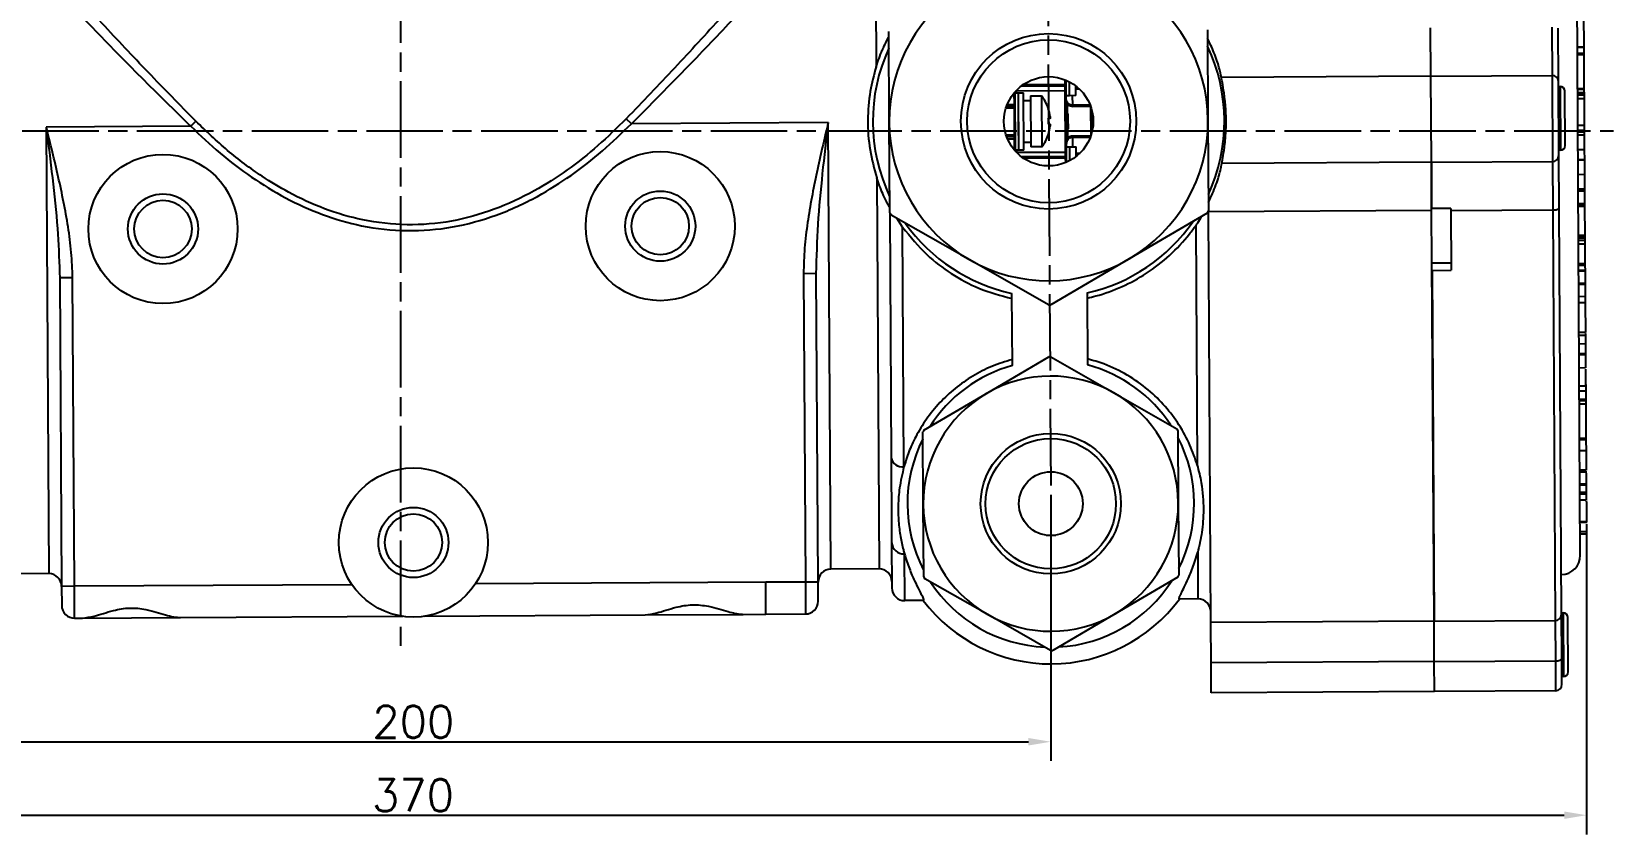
# Model space of a CAD drawing. Header units: millimetres. Extents: x 6533 to 7793, y 6972 to 7863.
# Drawn here: x 6933.6 to 7181.7, y 7419 to 7544.9 of the extents above; entities that cross this region are included whole.
import ezdxf

# ---------------------------------------------------------------- set-up
doc = ezdxf.new("R2010")
doc.units = ezdxf.units.MM
doc.linetypes.add('AM_ISO08W050', pattern=[18, 12, -1.5, 3, -1.5])
for name, color, linetype, lineweight in [('AM_5', 3, 'Continuous', 25), ('AM_7', 4, 'AM_ISO08W050', 25), ('标注', 3, 'Continuous', 13)]:
    doc.layers.add(name, color=color, linetype=linetype, lineweight=lineweight)
doc.styles.add('标注', font='txt.shx', dxfattribs={"height": 5})
doc.dimstyles.new('3.5-0.5', dxfattribs={"dimtxt": 5, "dimasz": 3.5, "dimexe": 3, "dimexo": 0.625, "dimtad": 1, "dimdsep": 46, "dimtxsty": '标注', "dimcen": 3.5, "dimaunit": 1, "dimadec": 0, "dimazin": 2, "dimtfac": 1, "dimtmove": 0, "dimatfit": 3, "dimfxl": 0, "dimarcsym": 0})
doc.dimstyles.new('3.5-0.5$0', dxfattribs={"dimtxt": 5, "dimasz": 3.5, "dimexe": 3, "dimexo": 0.625, "dimtad": 1, "dimdsep": 46, "dimtxsty": '标注', "dimcen": 3.5, "dimaunit": 1, "dimadec": 0, "dimazin": 2, "dimtfac": 1, "dimtmove": 0, "dimatfit": 3, "dimfxl": 0, "dimarcsym": 0})

# ---------------------------------------------------------------- blocks, each defined once
blk = doc.blocks.new('*D5')
at = {"layer": 'Defpoints', "color": 0, "transparency": 16777216}
for p in [(6809.38, 7465.57), (7177.5, 7467.08), (7177.5, 7422.04)]:
    blk.add_point(p, dxfattribs=at)
at = {"layer": '标注', "color": 0, "lineweight": -2, "transparency": 16777216}
for p, q in [((7177.5, 7466.45), (7177.5, 7419.04)), ((6809.38, 7464.94), (6809.38, 7419.04)), ((6812.88, 7422.04), (7174, 7422.04))]:
    blk.add_line(p, q, dxfattribs=at)
at = {"layer": '标注', "color": 0, "transparency": 16777216}
for points in [[(6812.88, 7422.63), (6812.88, 7421.46), (6809.38, 7422.04)], [(7174, 7422.63), (7174, 7421.46), (7177.5, 7422.04)]]:
    blk.add_solid(points, dxfattribs=at)
at = {"layer": '标注', "color": 0, "transparency": 16777216, "insert": (6993.44, 7425.17), "char_height": 5, "attachment_point": 5, "style": '标注'}
blk.add_mtext('370', dxfattribs=at)
blk = doc.blocks.new('*D9')
at = {"layer": 'AM_5', "color": 0, "lineweight": -2, "transparency": 16777216}
for p, q in [((7093.48, 7470.24), (7093.48, 7430.55)), ((6893.48, 7469.1), (6893.48, 7430.55)), ((6896.98, 7433.55), (7089.98, 7433.55))]:
    blk.add_line(p, q, dxfattribs=at)
at = {"layer": 'AM_5', "color": 0, "transparency": 16777216}
for points in [[(6896.98, 7434.14), (6896.98, 7432.97), (6893.48, 7433.55)], [(7089.98, 7434.14), (7089.98, 7432.97), (7093.48, 7433.55)]]:
    blk.add_solid(points, dxfattribs=at)
at = {"layer": 'Defpoints', "color": 0, "transparency": 16777216}
for p in [(7093.48, 7470.87), (6893.48, 7469.73), (7093.48, 7433.55)]:
    blk.add_point(p, dxfattribs=at)
at = {"layer": 'AM_5', "color": 0, "transparency": 16777216, "insert": (6993.48, 7436.68), "char_height": 5, "attachment_point": 5, "style": '标注'}
blk.add_mtext('200', dxfattribs=at)

msp = doc.modelspace()

# ---------------------------------------------------------------- linework, layer by layer
at = {"color": 7, "linetype": 'Continuous', "lineweight": 25}
for p, q in [((7176.524, 7462.774), (7175.742, 7599.772)), ((7065.903, 7571.146), (7066.085, 7539.351)), ((7177.04, 7547.58), (7177.069, 7542.424)), ((7068.135, 7530.656), (7068.054, 7544.853)), ((7118.053, 7545.139), (7118.134, 7530.942)), ((7153.095, 7537.882), (7153.052, 7545.454)), ((7172.051, 7545.562), (7172.094, 7537.99)), ((7173.1, 7537.06), (7173.052, 7545.389)), ((7177.069, 7542.424), (7176.069, 7542.418)), ((7177.07, 7542.356), (7176.07, 7542.35)), ((7177.069, 7542.424), (7177.07, 7542.356)), ((7177.07, 7542.356), (7177.075, 7541.437)), ((7177.075, 7541.437), (7176.075, 7541.432)), ((7177.075, 7541.429), (7176.075, 7541.424)), ((7177.076, 7541.198), (7176.076, 7541.192)), ((7177.075, 7541.429), (7177.076, 7541.198)), ((7177.076, 7541.198), (7177.107, 7535.891)), ((7177.203, 7540.938), (7177.078, 7540.937)), ((7177.082, 7540.275), (7177.207, 7540.276)), ((7095.687, 7537.317), (7095.691, 7536.576)), ((7095.891, 7536.541), (7095.887, 7537.235)), ((7153.095, 7537.882), (7120.232, 7537.694)), ((7153.095, 7537.882), (7172.094, 7537.99)), ((7153.172, 7524.401), (7153.095, 7537.882)), ((7172.094, 7537.99), (7172.171, 7524.51)), ((7173.166, 7525.452), (7173.1, 7537.06)), ((7087.699, 7535.21), (7087.709, 7533.468)), ((7087.91, 7533.269), (7087.898, 7535.444)), ((7087.899, 7535.269), (7088.399, 7535.272)), ((7088.097, 7535.6), (7088.096, 7535.659)), ((7088.097, 7535.6), (7095.697, 7535.643)), ((7088.099, 7535.27), (7088.097, 7535.6)), ((7088.399, 7535.272), (7089.198, 7535.277)), ((7088.424, 7530.772), (7088.399, 7535.272)), ((7088.45, 7526.272), (7088.399, 7535.272)), ((7088.815, 7536.308), (7095.692, 7536.347)), ((7095.691, 7536.576), (7089.127, 7536.539)), ((7089.25, 7526.277), (7089.198, 7535.277)), ((7090.301, 7534.783), (7092.025, 7534.793)), ((7090.301, 7534.783), (7090.347, 7526.783)), ((7092.025, 7534.793), (7092.07, 7526.793)), ((7095.692, 7536.347), (7095.691, 7536.576)), ((7095.692, 7536.347), (7095.697, 7535.643)), ((7095.697, 7535.643), (7095.752, 7525.984)), ((7095.895, 7535.838), (7095.891, 7536.541)), ((7095.953, 7525.792), (7095.895, 7535.838)), ((7096.401, 7534.818), (7095.901, 7534.815)), ((7096.401, 7534.818), (7096.389, 7536.996)), ((7097.401, 7534.823), (7096.401, 7534.818)), ((7096.91, 7533.321), (7096.901, 7534.821)), ((7097.401, 7534.823), (7097.392, 7536.355)), ((7098.005, 7535.827), (7097.396, 7535.823)), ((7173.104, 7536.256), (7173.354, 7536.257)), ((7173.354, 7536.257), (7173.412, 7526.257)), ((7174.157, 7527.012), (7174.109, 7535.511)), ((7177.107, 7535.891), (7176.107, 7535.885)), ((7177.107, 7535.854), (7176.107, 7535.849)), ((7177.107, 7535.779), (7176.107, 7535.774)), ((7177.11, 7535.267), (7176.11, 7535.261)), ((7177.112, 7534.959), (7176.112, 7534.953)), ((7177.112, 7534.922), (7176.112, 7534.916)), ((7177.107, 7535.891), (7177.107, 7535.854)), ((7177.107, 7535.854), (7177.107, 7535.779)), ((7177.11, 7535.267), (7177.112, 7534.959)), ((7177.112, 7534.959), (7177.112, 7534.922)), ((7177.112, 7534.922), (7177.115, 7534.333)), ((7086.461, 7532.913), (7087.712, 7532.92)), ((7087.711, 7533.11), (7086.524, 7533.103)), ((7086.66, 7533.462), (7087.709, 7533.468)), ((7087.709, 7533.468), (7087.711, 7533.11)), ((7087.712, 7532.92), (7087.711, 7533.11)), ((7087.712, 7532.92), (7087.737, 7528.616)), ((7087.912, 7532.911), (7087.91, 7533.269)), ((7087.936, 7528.627), (7087.912, 7532.911)), ((7089.205, 7534.077), (7090.305, 7534.083)), ((7093.092, 7532.814), (7093.079, 7532.806)), ((7096.117, 7532.025), (7096.109, 7533.448)), ((7099.658, 7533.336), (7096.91, 7533.321)), ((7096.91, 7533.321), (7096.911, 7533.144)), ((7096.911, 7533.144), (7099.711, 7533.16)), ((7099.711, 7533.197), (7099.711, 7533.16)), ((7099.711, 7533.16), (7099.737, 7528.513)), ((7099.724, 7533.16), (7099.711, 7533.16)), ((7099.934, 7529.135), (7099.914, 7532.54)), ((7177.115, 7534.333), (7176.115, 7534.328)), ((7177.115, 7534.333), (7177.139, 7530.142)), ((6958.581, 7530.031), (6935.917, 7529.901)), ((6935.917, 7529.901), (6936.317, 7459.902)), ((6958.581, 7530.031), (6959.371, 7530.827)), ((7027.691, 7530.425), (7026.892, 7531.212)), ((7058.567, 7530.602), (7027.691, 7530.425)), ((7058.967, 7460.603), (7058.567, 7530.602)), ((7068.216, 7516.459), (7068.135, 7530.656)), ((7088.45, 7526.272), (7088.424, 7530.772)), ((7093.364, 7531.24), (7093.088, 7531.239)), ((7093.093, 7530.359), (7093.369, 7530.36)), ((7096.117, 7532.025), (7095.917, 7532.023)), ((7096.12, 7531.533), (7095.92, 7531.532)), ((7096.122, 7531.144), (7095.922, 7531.143)), ((7096.117, 7532.025), (7096.12, 7531.533)), ((7096.117, 7532.025), (7096.218, 7531.925)), ((7096.12, 7531.533), (7096.122, 7531.144)), ((7096.12, 7531.533), (7096.221, 7531.434)), ((7096.122, 7531.144), (7096.222, 7531.245)), ((7096.122, 7531.144), (7096.131, 7529.568)), ((7096.231, 7529.669), (7096.131, 7529.568)), ((7096.221, 7531.434), (7096.218, 7531.925)), ((7096.222, 7531.245), (7096.221, 7531.434)), ((7096.231, 7529.669), (7096.222, 7531.245)), ((7100.126, 7530.462), (7100.122, 7531.216)), ((7118.134, 7530.942), (7118.215, 7516.745)), ((7177.139, 7530.142), (7176.139, 7530.136)), ((7177.139, 7530.142), (7177.144, 7529.358)), ((7087.737, 7528.616), (7086.486, 7528.609)), ((7086.551, 7528.42), (7087.738, 7528.426)), ((7086.691, 7528.063), (7087.74, 7528.069)), ((7087.737, 7528.616), (7087.738, 7528.426)), ((7087.738, 7528.426), (7087.74, 7528.069)), ((7087.74, 7528.069), (7087.75, 7526.326)), ((7087.938, 7528.269), (7087.936, 7528.627)), ((7087.951, 7526.094), (7087.938, 7528.269)), ((7090.343, 7527.483), (7089.243, 7527.477)), ((7093.102, 7528.791), (7093.115, 7528.784)), ((7096.131, 7529.568), (7095.931, 7529.567)), ((7096.139, 7528.184), (7096.131, 7529.568)), ((7099.737, 7528.513), (7096.937, 7528.497)), ((7096.937, 7528.497), (7096.938, 7528.321)), ((7096.938, 7528.321), (7099.687, 7528.336)), ((7096.947, 7526.821), (7096.938, 7528.321)), ((7099.751, 7528.514), (7099.737, 7528.513)), ((7099.738, 7528.476), (7099.737, 7528.513)), ((7177.144, 7529.358), (7176.144, 7529.353)), ((7177.144, 7529.331), (7176.144, 7529.326)), ((7177.145, 7529.123), (7176.145, 7529.118)), ((7177.148, 7528.661), (7176.148, 7528.655)), ((7177.148, 7528.632), (7176.148, 7528.626)), ((7177.144, 7529.358), (7177.144, 7529.331)), ((7177.144, 7529.331), (7177.145, 7529.123)), ((7177.144, 7529.288), (7177.269, 7529.289)), ((7177.148, 7528.704), (7177.148, 7528.661)), ((7177.148, 7528.661), (7177.148, 7528.632)), ((7177.148, 7528.632), (7177.161, 7526.344)), ((7088.45, 7526.272), (7087.95, 7526.269)), ((7088.152, 7525.941), (7088.15, 7526.27)), ((7088.152, 7525.941), (7095.752, 7525.984)), ((7088.152, 7525.882), (7088.152, 7525.941)), ((7089.25, 7526.277), (7088.45, 7526.272)), ((7095.756, 7525.281), (7088.878, 7525.241)), ((7089.193, 7525.014), (7095.757, 7525.051)), ((7092.07, 7526.793), (7090.347, 7526.783)), ((7095.752, 7525.984), (7095.756, 7525.281)), ((7095.757, 7525.051), (7095.756, 7525.281)), ((7095.757, 7525.051), (7095.761, 7524.311)), ((7095.947, 7526.815), (7096.447, 7526.818)), ((7095.957, 7525.089), (7095.953, 7525.792)), ((7095.961, 7524.395), (7095.957, 7525.089)), ((7096.447, 7526.818), (7097.447, 7526.824)), ((7096.459, 7524.639), (7096.447, 7526.818)), ((7097.456, 7525.292), (7097.447, 7526.824)), ((7097.453, 7525.824), (7098.062, 7525.827)), ((7173.412, 7526.257), (7173.162, 7526.256)), ((7173.214, 7517.122), (7173.166, 7525.452)), ((7177.161, 7526.344), (7176.161, 7526.338)), ((7177.17, 7524.76), (7176.17, 7524.754)), ((7177.17, 7524.731), (7176.17, 7524.725)), ((7177.161, 7526.344), (7177.17, 7524.76)), ((7177.17, 7524.76), (7177.17, 7524.731)), ((7177.17, 7524.731), (7177.183, 7522.443)), ((7153.172, 7524.401), (7120.309, 7524.214)), ((7153.172, 7524.401), (7172.171, 7524.51)), ((7153.215, 7516.829), (7153.172, 7524.401)), ((7153.172, 7524.401), (7153.213, 7517.116)), ((7172.171, 7524.51), (7172.215, 7516.938)), ((7177.183, 7522.443), (7176.183, 7522.437)), ((7177.183, 7522.443), (7177.196, 7520.16)), ((7066.184, 7521.939), (7066.534, 7460.646)), ((7177.196, 7520.16), (7176.196, 7520.155)), ((7177.198, 7519.854), (7176.198, 7519.848)), ((7177.196, 7520.16), (7177.198, 7519.854)), ((7177.198, 7519.854), (7177.21, 7517.862)), ((7177.21, 7517.862), (7176.21, 7517.857)), ((7177.211, 7517.556), (7176.211, 7517.55)), ((7177.212, 7517.427), (7176.212, 7517.421)), ((7177.21, 7517.862), (7177.211, 7517.556)), ((7177.211, 7517.556), (7177.212, 7517.427)), ((7177.211, 7517.548), (7177.336, 7517.548)), ((7177.212, 7517.427), (7177.238, 7512.926)), ((7068.216, 7516.459), (7068.435, 7478.08)), ((7080.758, 7509.077), (7068.423, 7516.106)), ((7070.229, 7514.228), (7069.305, 7515.603)), ((7118.012, 7516.389), (7105.758, 7509.22)), ((7153.215, 7516.829), (7118.216, 7516.629)), ((7118.583, 7452.234), (7118.216, 7516.629)), ((7156.213, 7517.133), (7153.213, 7517.116)), ((7153.583, 7452.434), (7153.215, 7516.829)), ((7156.213, 7517.133), (7156.215, 7516.846)), ((7156.215, 7516.846), (7172.215, 7516.938)), ((7156.215, 7516.846), (7156.269, 7507.46)), ((7172.215, 7516.938), (7172.582, 7452.542)), ((7173.577, 7453.532), (7173.214, 7517.122)), ((7070.443, 7476.651), (7070.229, 7514.228)), ((7116.228, 7514.49), (7116.442, 7476.914)), ((7177.238, 7512.926), (7176.238, 7512.92)), ((7177.239, 7512.621), (7176.239, 7512.615)), ((7177.24, 7512.503), (7176.24, 7512.497)), ((7177.238, 7512.926), (7177.239, 7512.621)), ((7177.239, 7512.621), (7177.24, 7512.503)), ((7177.24, 7512.503), (7177.242, 7512.118)), ((7177.242, 7512.118), (7176.242, 7512.112)), ((7177.246, 7511.528), (7176.246, 7511.523)), ((7177.245, 7511.565), (7177.246, 7511.528)), ((7177.246, 7511.528), (7177.263, 7508.473)), ((7093.094, 7502.049), (7080.758, 7509.077)), ((7105.758, 7509.22), (7093.503, 7502.051)), ((7156.262, 7508.577), (7153.262, 7508.56)), ((7153.269, 7507.443), (7156.269, 7507.46)), ((7153.269, 7507.443), (7153.583, 7452.434)), ((7177.263, 7508.473), (7176.263, 7508.467)), ((7177.265, 7508.184), (7176.265, 7508.178)), ((7177.269, 7507.423), (7176.269, 7507.418)), ((7177.27, 7507.327), (7176.27, 7507.321)), ((7177.258, 7509.331), (7177.383, 7509.331)), ((7177.263, 7508.473), (7177.265, 7508.184)), ((7177.265, 7508.184), (7177.269, 7507.423)), ((7177.269, 7507.423), (7177.27, 7507.327)), ((7177.27, 7507.327), (7177.281, 7505.364)), ((6938.011, 7507.093), (6938.052, 7506.249)), ((6940.052, 7506.26), (6938.052, 7506.249)), ((6938.052, 7506.249), (6938.328, 7457.914)), ((6940.328, 7457.925), (6940.052, 7506.26)), ((7056.702, 7506.926), (7054.702, 7506.915)), ((7054.702, 7506.915), (7054.978, 7458.58)), ((7056.978, 7458.591), (7056.702, 7506.926)), ((7177.281, 7505.364), (7176.281, 7505.358)), ((7177.282, 7505.246), (7176.282, 7505.241)), ((7177.281, 7505.364), (7177.282, 7505.246)), ((7177.282, 7505.246), (7177.293, 7503.32)), ((7087.453, 7492.539), (7087.389, 7503.835)), ((7099.187, 7503.903), (7099.252, 7492.606)), ((7177.293, 7503.32), (7176.293, 7503.314)), ((7177.298, 7502.367), (7176.298, 7502.361)), ((7177.293, 7503.32), (7177.298, 7502.367)), ((7177.298, 7502.367), (7177.325, 7497.699)), ((7177.305, 7501.152), (7177.43, 7501.152)), ((7177.325, 7497.699), (7176.325, 7497.693)), ((7177.314, 7499.484), (7177.439, 7499.484)), ((7177.326, 7497.524), (7177.327, 7497.227)), ((7177.327, 7497.227), (7176.327, 7497.221)), ((7177.335, 7495.9), (7176.335, 7495.894)), ((7177.327, 7497.227), (7177.335, 7495.9)), ((7177.335, 7495.952), (7177.46, 7495.953)), ((7177.335, 7495.9), (7177.344, 7494.374)), ((7083.378, 7488.131), (7093.181, 7493.866)), ((7093.509, 7493.868), (7103.377, 7488.246)), ((7177.344, 7494.374), (7176.344, 7494.369)), ((7177.345, 7494.193), (7176.345, 7494.188)), ((7177.344, 7494.374), (7177.345, 7494.193)), ((7177.345, 7494.193), (7177.356, 7492.136)), ((7177.356, 7492.136), (7176.356, 7492.13)), ((7073.574, 7482.396), (7083.378, 7488.131)), ((7103.377, 7488.246), (7113.246, 7482.623)), ((7177.373, 7489.307), (7176.373, 7489.301)), ((7177.502, 7488.508), (7176.377, 7488.502)), ((7177.377, 7488.494), (7176.377, 7488.488)), ((7177.377, 7488.494), (7177.385, 7487.217)), ((7177.385, 7487.217), (7176.385, 7487.211)), ((7177.386, 7487.014), (7176.386, 7487.009)), ((7177.389, 7486.471), (7176.389, 7486.465)), ((7177.384, 7487.326), (7177.509, 7487.327)), ((7177.385, 7487.217), (7177.386, 7487.014)), ((7177.389, 7486.471), (7177.419, 7481.106)), ((7177.402, 7484.183), (7177.527, 7484.184)), ((7073.477, 7470.754), (7073.412, 7482.112)), ((7113.411, 7482.34), (7113.476, 7470.982)), ((7177.419, 7481.106), (7176.419, 7481.101)), ((7177.421, 7480.864), (7176.421, 7480.858)), ((7177.419, 7481.106), (7177.421, 7480.864)), ((7177.421, 7480.864), (7177.43, 7479.178)), ((7177.43, 7479.178), (7176.43, 7479.172)), ((7177.448, 7476.134), (7176.448, 7476.128)), ((7177.575, 7475.791), (7176.45, 7475.785)), ((7177.443, 7476.896), (7177.568, 7476.896)), ((7177.451, 7475.642), (7177.46, 7473.932)), ((7177.453, 7475.302), (7177.578, 7475.303)), ((7177.46, 7473.932), (7176.46, 7473.927)), ((7177.461, 7473.79), (7176.461, 7473.784)), ((7177.468, 7472.624), (7176.468, 7472.619)), ((7177.46, 7473.932), (7177.461, 7473.79)), ((7177.461, 7473.79), (7177.468, 7472.624)), ((7177.468, 7472.624), (7177.469, 7472.347)), ((7073.542, 7459.396), (7073.477, 7470.754)), ((7113.476, 7470.982), (7113.541, 7459.625)), ((7177.469, 7472.347), (7176.469, 7472.341)), ((7177.475, 7471.401), (7176.475, 7471.395)), ((7177.469, 7472.347), (7177.475, 7471.401)), ((7177.494, 7468.028), (7176.494, 7468.022)), ((7177.62, 7467.938), (7176.495, 7467.932)), ((7092.766, 7465.919), (7094.243, 7465.927)), ((7177.503, 7466.476), (7176.503, 7466.47)), ((7177.505, 7466.085), (7176.505, 7466.079)), ((7177.503, 7466.476), (7177.505, 7466.085)), ((7068.511, 7464.803), (7068.552, 7457.657)), ((7070.563, 7455.669), (7070.521, 7463.01)), ((7116.52, 7463.273), (7116.562, 7455.932)), ((7066.534, 7460.646), (7058.967, 7460.603)), ((6936.317, 7459.902), (6920.537, 7459.812)), ((6940.328, 7457.925), (6938.328, 7457.914)), ((6938.328, 7457.914), (6938.346, 7454.914)), ((6983.871, 7458.174), (6940.328, 7457.925)), ((6940.357, 7452.925), (6940.328, 7457.925)), ((7048.766, 7458.544), (7003.223, 7458.284)), ((7054.978, 7458.58), (7048.766, 7458.544)), ((7048.794, 7453.545), (7048.766, 7458.544)), ((7056.978, 7458.591), (7054.978, 7458.58)), ((7054.978, 7458.58), (7055.007, 7453.58)), ((7056.996, 7455.591), (7056.978, 7458.591)), ((7083.576, 7453.491), (7073.707, 7459.114)), ((7113.379, 7459.34), (7103.575, 7453.605)), ((7073.476, 7455.685), (7070.563, 7455.669)), ((7116.562, 7455.932), (7113.649, 7455.915)), ((6940.357, 7452.925), (6941.59, 7452.932)), ((6941.59, 7452.932), (6956.978, 7453.02)), ((6956.978, 7453.02), (6991.831, 7453.219)), ((6995.32, 7453.239), (7029.84, 7453.436)), ((7029.84, 7453.436), (7045.228, 7453.524)), ((7045.228, 7453.524), (7048.794, 7453.545)), ((7048.794, 7453.545), (7055.007, 7453.58)), ((7093.444, 7447.868), (7083.576, 7453.491)), ((7103.575, 7453.605), (7093.772, 7447.87)), ((7173.576, 7453.757), (7173.826, 7453.758)), ((7173.617, 7446.577), (7173.577, 7453.532)), ((7173.826, 7453.758), (7173.883, 7443.759)), ((7174.628, 7444.513), (7174.58, 7453.013)), ((7153.583, 7452.434), (7118.583, 7452.234)), ((7118.619, 7445.911), (7118.583, 7452.234)), ((7153.583, 7452.434), (7172.582, 7452.542)), ((7153.619, 7446.111), (7153.583, 7452.434)), ((7172.582, 7452.542), (7172.619, 7446.22)), ((7153.619, 7446.111), (7118.619, 7445.911)), ((7118.646, 7441.243), (7118.619, 7445.911)), ((7153.619, 7446.111), (7172.619, 7446.22)), ((7153.646, 7441.443), (7153.619, 7446.111)), ((7172.619, 7446.22), (7172.645, 7441.552)), ((7173.639, 7442.557), (7173.617, 7446.577)), ((7173.883, 7443.759), (7173.633, 7443.757)), ((7153.646, 7441.443), (7118.646, 7441.243)), ((7172.645, 7441.552), (7153.646, 7441.443))]:
    msp.add_line(p, q, dxfattribs=at)
at = {"color": 7, "linetype": 'Continuous', "lineweight": 25, "flags": 128}
for points in [[(7088.097, 7535.6), (7088.058, 7535.596), (7088.029, 7535.588)], [(7087.956, 7526.089), (7087.955, 7526.095), (7087.951, 7526.133)], [(7088.152, 7525.941), (7088.113, 7525.944), (7088.084, 7525.952)], [(7172.619, 7446.22), (7172.814, 7446.228), (7173.001, 7446.249), (7173.174, 7446.282), (7173.325, 7446.327), (7173.449, 7446.381), (7173.541, 7446.442), (7173.598, 7446.508), (7173.617, 7446.577)]]:
    msp.add_lwpolyline(points, dxfattribs=at)
at = {"color": 7, "linetype": 'Continuous', "lineweight": 25}
for centre, radius in [((7093.134, 7530.799), 13.75), ((7093.134, 7530.799), 12.771), ((7093.134, 7530.799), 7), ((6954.228, 7513.926), 11.689), ((7032.227, 7514.372), 11.689), ((7032.227, 7514.372), 5.5), ((6954.228, 7513.926), 5.5), ((6954.228, 7513.926), 4.5), ((7032.227, 7514.372), 4.5), ((7093.477, 7470.868), 11), ((7093.477, 7470.868), 10.217), ((6993.51, 7464.787), 11.689), ((7093.477, 7470.868), 5), ((6993.51, 7464.787), 5.5), ((6993.51, 7464.787), 4.5)]:
    msp.add_circle(centre, radius, dxfattribs=at)
for centre, radius, start, end in [((7093.134, 7530.799), 25, 120.32718, 180.32718), ((7093.134, 7530.799), 25, 0.32718, 60.32718), ((7093.134, 7530.799), 27.569, 155.3953, 205.25906), ((7093.134, 7530.799), 27.569, 335.3953, 25.25906), ((7172.131, 7537.021), 0.97, 2.27858, 92.15393), ((7086.924, 7530.764), 6.5, 18.38739, 38.30705), ((7095.741, 7536.272), 0.308, 60.88801, 99.34984), ((7095.695, 7536.544), 0.197, 269.35142, 359.31699), ((7095.699, 7535.84), 0.197, 269.35142, 359.31699), ((7173.359, 7535.507), 0.75, 0.32718, 90.32718), ((7087.71, 7533.268), 0.2, 0.36649, 90.36644), ((7087.712, 7532.91), 0.2, 0.36649, 90.36644), ((7087.768, 7531.914), 1.008, 81.76012, 93.1639), ((7086.924, 7530.764), 6.485, 6.87935, 18.35953), ((7096.058, 7533.847), 0.403, 248.32553, 277.33535), ((7093.134, 7530.799), 25, 180.32718, 240.32718), ((7085.763, 7530.757), 7.341, 356.89078, 3.76358), ((7086.924, 7530.764), 6.485, 342.29483, 353.77501), ((7093.134, 7530.799), 25, 300.32718, 0.32718), ((7087.781, 7529.623), 1.008, 267.49046, 278.89424), ((7087.737, 7528.626), 0.2, 270.28792, 0.28786), ((7087.739, 7528.268), 0.2, 270.28792, 0.28786), ((7086.924, 7530.764), 6.5, 322.34731, 342.26697), ((7096.092, 7527.784), 0.403, 83.319, 112.32883), ((7095.756, 7525.788), 0.197, 1.33736, 91.30294), ((7095.76, 7525.084), 0.197, 1.33736, 91.30294), ((7095.804, 7525.356), 0.308, 261.30451, 299.76635), ((7172.197, 7525.479), 0.97, 268.50043, 358.37578), ((7173.407, 7527.007), 0.75, 270.32718, 0.32718), ((7093.134, 7530.799), 28.75, 209.91903, 210.73533), ((7093.134, 7530.799), 27.569, 215.3953, 257.97106), ((7093.134, 7530.799), 27.569, 282.6833, 325.25906), ((7093.134, 7530.799), 28.75, 329.91903, 330.73533), ((7172.448, 7518.471), 1.551, 261.34821, 299.59275), ((7093.134, 7530.799), 25, 240.32718, 300.32718), ((7093.134, 7530.799), 28.75, 269.91903, 270.73533), ((7093.477, 7470.868), 22.492, 105.53317, 147.55413), ((7093.477, 7470.868), 23, 89.91903, 90.73533), ((7093.477, 7470.868), 22.492, 33.10023, 75.12119), ((7093.477, 7470.868), 20, 60.32718, 120.32718), ((7093.477, 7470.868), 20, 120.32718, 180.32718), ((7093.477, 7470.868), 20, 0.32718, 60.32718), ((7093.477, 7470.868), 23, 29.91903, 30.73533), ((7093.477, 7470.868), 22.492, 153.10023, 207.55413), ((7093.477, 7470.868), 23, 149.91903, 150.73533), ((7093.477, 7470.868), 22.492, 333.10023, 27.55413), ((7070.192, 7478.424), 1.791, 191.07965, 278.04943), ((7093.477, 7470.868), 20, 180.32718, 240.32718), ((7093.477, 7470.868), 20, 300.32718, 0.32718), ((7070.417, 7464.917), 1.91, 183.42483, 273.12137), ((7173.524, 7462.757), 3, 270.32718, 0.32718), ((7058.978, 7458.603), 2, 90.32718, 180.32718), ((7066.546, 7458.646), 2, 0.32718, 90.32718), ((6936.328, 7457.902), 2, 0.32718, 90.32718), ((7070.552, 7457.669), 2, 180.32718, 270.32718), ((7093.477, 7470.868), 23, 209.91903, 210.73533), ((7093.477, 7470.868), 22.492, 213.10023, 267.55413), ((7093.477, 7470.868), 22.492, 273.10023, 327.55413), ((7093.477, 7470.868), 23, 329.91903, 330.73533), ((7054.996, 7455.58), 2, 270.32718, 0.32718), ((7093.477, 7470.868), 25.111, 217.20256, 323.4518), ((7116.574, 7453.932), 2, 0.32718, 90.32718), ((6940.345, 7454.925), 2, 180.32718, 270.32718), ((7093.477, 7470.868), 20, 240.32718, 300.32718), ((7172.585, 7453.534), 0.992, 269.86502, 359.85744), ((7173.83, 7453.009), 0.75, 0.32718, 90.32718), ((7093.477, 7470.868), 23, 269.91903, 270.73533), ((7173.878, 7444.509), 0.75, 270.32718, 0.32718), ((7172.639, 7442.552), 1, 270.32718, 0.32718)]:
    msp.add_arc(centre, radius, start, end, dxfattribs=at)
for points, knots in [([(6959.371, 7530.827), (6956.883, 7533.359), (6951.907, 7538.423), (6944.582, 7546.217), (6937.36, 7554.059), (6931.093, 7561.01), (6925.776, 7566.982), (6922.869, 7570.286), (6921.412, 7571.942)], [0, 0, 0, 0, 0.1836196, 0.367222, 0.5564109, 0.7455629, 0.8724613, 1, 1, 1, 1]), ([(7064.378, 7572.758), (7062.948, 7571.094), (7060.079, 7567.757), (7054.899, 7561.803), (7048.848, 7554.935), (7041.8, 7547.096), (7034.498, 7539.135), (7029.427, 7533.853), (7026.892, 7531.212)], [0, 0, 0, 0, 0.1268853, 0.2544367, 0.4378502, 0.6212966, 0.8106384, 1, 1, 1, 1]), ([(6919.906, 7570.313), (6921.382, 7568.698), (6924.342, 7565.46), (6929.689, 7559.681), (6935.936, 7553.014), (6943.21, 7545.41), (6950.743, 7537.695), (6955.968, 7532.585), (6958.581, 7530.031)], [0, 0, 0, 0, 0.1267265, 0.2541095, 0.4376598, 0.6212433, 0.8106118, 1, 1, 1, 1]), ([(7027.691, 7530.425), (7030.198, 7532.932), (7035.212, 7537.946), (7042.589, 7545.667), (7049.86, 7553.435), (7056.167, 7560.32), (7061.515, 7566.235), (7064.438, 7569.506), (7065.903, 7571.146)], [0, 0, 0, 0, 0.1837578, 0.3674983, 0.5567128, 0.7458901, 0.8726298, 1, 1, 1, 1]), ([(7066.085, 7539.351), (7066.384, 7540.223), (7066.768, 7541.346), (7067.395, 7542.739), (7067.719, 7543.396), (7067.939, 7543.803), (7068.04, 7543.978), (7068.052, 7543.988), (7068.059, 7543.993)], [0, 0, 0, 0, 0.4821275, 0.6208902, 0.808203, 0.87267, 0.937666, 1, 1, 1, 1]), ([(7120.232, 7537.694), (7120.133, 7538.166), (7119.934, 7539.111), (7119.205, 7541.402), (7118.417, 7543.059), (7118.06, 7543.808)], [0, 0, 0, 0, 0.3537743, 0.7076089, 1, 1, 1, 1]), ([(7066.085, 7539.351), (7065.741, 7538.073), (7065.005, 7535.341), (7064.672, 7530.934), (7064.97, 7526.336), (7065.784, 7523.389), (7066.184, 7521.939)], [0, 0, 0, 0, 0.2248789, 0.4807796, 0.7445178, 1, 1, 1, 1]), ([(7120.309, 7524.214), (7120.374, 7524.574), (7120.504, 7525.293), (7120.793, 7527.211), (7120.978, 7529.499), (7120.983, 7531.95), (7120.803, 7534.26), (7120.516, 7536.208), (7120.313, 7537.255), (7120.245, 7537.626), (7120.232, 7537.694)], [0, 0, 0, 0, 0.1392095, 0.278354, 0.418662, 0.5563775, 0.6916671, 0.8285305, 0.9684858, 1, 1, 1, 1]), ([(7177.107, 7535.779), (7177.107, 7535.767), (7177.107, 7535.744), (7177.108, 7535.557), (7177.109, 7535.377), (7177.11, 7535.267)], [0, 0, 0, 0, 0.2815224, 0.5597776, 1, 1, 1, 1]), ([(7096.109, 7533.448), (7096.083, 7533.519), (7096.007, 7533.731), (7095.927, 7534.001), (7095.906, 7534.219), (7095.904, 7534.3), (7095.904, 7534.313), (7095.904, 7534.315)], [0, 0, 0, 0, 0.24085865, 0.71962646, 0.95414112, 0.99321519, 1, 1, 1, 1]), ([(7096.91, 7533.321), (7096.798, 7533.331), (7096.574, 7533.351), (7096.275, 7533.52), (7096.048, 7533.77), (7095.924, 7534.05), (7095.91, 7534.238), (7095.904, 7534.315)], [0, 0, 0, 0, 0.2116729, 0.4234834, 0.6360183, 0.8503704, 1, 1, 1, 1]), ([(7096.109, 7533.448), (7096.127, 7533.432), (7096.246, 7533.33), (7096.508, 7533.181), (7096.777, 7533.156), (7096.911, 7533.144)], [0, 0, 0, 0, 0.0824827, 0.5417069, 1, 1, 1, 1]), ([(6940.052, 7506.26), (6940.004, 7507.595), (6939.906, 7510.272), (6939.186, 7515.565), (6937.86, 7522.1), (6936.568, 7527.282), (6935.921, 7529.884), (6935.917, 7529.901)], [0, 0, 0, 0, 0.166496, 0.3340173, 0.6654857, 0.9978316, 1, 1, 1, 1]), ([(6935.917, 7529.901), (6935.919, 7529.884), (6936.248, 7527.227), (6936.891, 7521.922), (6937.739, 7514.332), (6937.925, 7509.393), (6938.011, 7507.093)], [0, 0, 0, 0, 0.0023022, 0.3488968, 0.6967066, 1, 1, 1, 1]), ([(6958.581, 7530.031), (6960.086, 7528.602), (6963.1, 7525.742), (6968.067, 7521.971), (6973.423, 7518.678), (6979.2, 7516.06), (6985.595, 7514.189), (6992.492, 7513.451), (6999.649, 7514.015), (7006.547, 7515.925), (7012.763, 7518.768), (7018.289, 7522.252), (7023.218, 7526.082), (7026.201, 7528.978), (7027.691, 7530.425)], [0, 0, 0, 0, 0.0791525, 0.1584325, 0.2374544, 0.3186043, 0.3996817, 0.4906772, 0.5816628, 0.6719584, 0.7623641, 0.8414461, 0.920787, 1, 1, 1, 1]), ([(7026.892, 7531.212), (7025.436, 7529.78), (7022.52, 7526.912), (7017.7, 7523.112), (7012.299, 7519.655), (7006.227, 7516.832), (6999.493, 7514.935), (6992.504, 7514.375), (6985.77, 7515.109), (6979.528, 7516.968), (6974.274, 7519.388), (6969.187, 7522.474), (6964.266, 7526.142), (6961.003, 7529.265), (6959.371, 7530.827)], [0, 0, 0, 0, 0.079479, 0.1590841, 0.2384269, 0.3286373, 0.4187293, 0.5092837, 0.5998488, 0.6807634, 0.7617558, 0.8243123, 0.9121312, 1, 1, 1, 1]), ([(7058.567, 7530.602), (7058.563, 7530.585), (7057.947, 7527.98), (7056.715, 7522.784), (7055.464, 7516.242), (7054.804, 7510.936), (7054.736, 7508.257), (7054.702, 7506.915)], [0, 0, 0, 0, 0.0021684, 0.3338685, 0.6659829, 0.8325958, 1, 1, 1, 1]), ([(7056.702, 7506.926), (7056.768, 7509.509), (7056.901, 7514.721), (7057.682, 7522.603), (7058.266, 7527.915), (7058.565, 7530.584), (7058.567, 7530.602)], [0, 0, 0, 0, 0.3282018, 0.6623673, 0.9977801, 1, 1, 1, 1]), ([(7093.363, 7531.54), (7093.366, 7531.507), (7093.374, 7531.44), (7093.379, 7531.35), (7093.378, 7531.283), (7093.373, 7531.246), (7093.367, 7531.242), (7093.364, 7531.24)], [0, 0, 0, 0, 0.2136137, 0.4272961, 0.6394584, 0.8509592, 1, 1, 1, 1]), ([(7093.369, 7530.36), (7093.373, 7530.357), (7093.38, 7530.351), (7093.385, 7530.3), (7093.384, 7530.224), (7093.379, 7530.14), (7093.373, 7530.084), (7093.371, 7530.06)], [0, 0, 0, 0, 0.2136137, 0.4272961, 0.6394584, 0.8509592, 1, 1, 1, 1]), ([(7095.944, 7527.315), (7095.949, 7527.392), (7095.961, 7527.58), (7096.082, 7527.862), (7096.306, 7528.114), (7096.603, 7528.286), (7096.827, 7528.309), (7096.938, 7528.321)], [0, 0, 0, 0, 0.1496296, 0.3639817, 0.5765166, 0.7883271, 1, 1, 1, 1]), ([(7096.139, 7528.184), (7096.114, 7528.113), (7096.04, 7527.9), (7095.963, 7527.629), (7095.945, 7527.411), (7095.944, 7527.33), (7095.944, 7527.317), (7095.944, 7527.315)], [0, 0, 0, 0, 0.2408586, 0.7196265, 0.9541411, 0.9932152, 1, 1, 1, 1]), ([(7096.937, 7528.497), (7096.803, 7528.483), (7096.535, 7528.455), (7096.275, 7528.304), (7096.157, 7528.2), (7096.139, 7528.184)], [0, 0, 0, 0, 0.4582931, 0.9175173, 1, 1, 1, 1]), ([(7177.145, 7529.123), (7177.146, 7529.057), (7177.146, 7528.926), (7177.147, 7528.766), (7177.148, 7528.717), (7177.148, 7528.704)], [0, 0, 0, 0, 0.4234198, 0.8451404, 1, 1, 1, 1]), ([(7118.207, 7518.075), (7118.634, 7519.018), (7119.487, 7520.905), (7120.086, 7523.065), (7120.243, 7523.872), (7120.309, 7524.214)], [0, 0, 0, 0, 0.3654374, 0.7316204, 1, 1, 1, 1]), ([(7068.211, 7517.32), (7068.206, 7517.322), (7068.197, 7517.328), (7068.112, 7517.468), (7067.946, 7517.764), (7067.597, 7518.43), (7066.926, 7519.846), (7066.479, 7521.107), (7066.184, 7521.939)], [0, 0, 0, 0, 0.0547405, 0.1094947, 0.1816096, 0.2978081, 0.5365298, 1, 1, 1, 1]), ([(7117.086, 7515.847), (7116.893, 7515.518), (7116.633, 7515.073), (7116.311, 7514.61), (7116.228, 7514.49)], [0, 0, 0, 0, 0.7422832, 1, 1, 1, 1]), ([(7070.229, 7514.228), (7071.455, 7512.71), (7073.683, 7509.955), (7077.825, 7506.827), (7082.269, 7504.395), (7085.633, 7503.494), (7087.393, 7503.023)], [0, 0, 0, 0, 0.2794219, 0.507449, 0.7421952, 1, 1, 1, 1]), ([(7099.192, 7503.09), (7099.64, 7503.196), (7101.511, 7503.64), (7104.696, 7504.804), (7108.61, 7506.928), (7112.181, 7509.707), (7114.674, 7512.351), (7115.902, 7514.041), (7116.228, 7514.49)], [0, 0, 0, 0, 0.0651536, 0.27251, 0.4799302, 0.7001338, 0.9203511, 1, 1, 1, 1]), ([(7177.242, 7512.118), (7177.243, 7512.055), (7177.243, 7511.929), (7177.244, 7511.738), (7177.245, 7511.597), (7177.246, 7511.551), (7177.246, 7511.528)], [0, 0, 0, 0, 0.2805008, 0.5599417, 0.7795402, 1, 1, 1, 1]), ([(7087.448, 7493.485), (7086.357, 7493.148), (7084.176, 7492.474), (7081.152, 7490.904), (7078.412, 7488.977), (7075.954, 7486.676), (7073.884, 7484.107), (7072.308, 7481.489), (7071.164, 7478.98), (7070.683, 7477.428), (7070.443, 7476.651)], [0, 0, 0, 0, 0.12059968, 0.24122666, 0.36668059, 0.49219258, 0.62823773, 0.76437527, 0.88216682, 1, 1, 1, 1]), ([(7116.442, 7476.914), (7116.095, 7477.958), (7115.4, 7480.047), (7113.715, 7483.172), (7111.52, 7486.121), (7108.819, 7488.796), (7105.555, 7491.083), (7102.294, 7492.681), (7100.098, 7493.309), (7099.247, 7493.553)], [0, 0, 0, 0, 0.1585778, 0.3170126, 0.4639586, 0.6107796, 0.7586227, 0.9063783, 1, 1, 1, 1]), ([(7177.357, 7491.961), (7177.36, 7491.541), (7177.364, 7490.88), (7177.369, 7489.929), (7177.371, 7489.514), (7177.373, 7489.307)], [0, 0, 0, 0, 0.4644943, 0.7321859, 1, 1, 1, 1]), ([(7177.373, 7489.307), (7177.374, 7489.133), (7177.376, 7488.784), (7177.377, 7488.517), (7177.377, 7488.56), (7177.377, 7488.58)], [0, 0, 0, 0, 0.3520533, 0.7042856, 1, 1, 1, 1]), ([(7177.386, 7486.993), (7177.386, 7486.974), (7177.386, 7486.948), (7177.386, 7486.899), (7177.387, 7486.853), (7177.387, 7486.783), (7177.388, 7486.651), (7177.388, 7486.543), (7177.389, 7486.471)], [0, 0, 0, 0, 0.1263216, 0.1802778, 0.2350742, 0.3460005, 0.5630009, 1, 1, 1, 1]), ([(7068.435, 7478.08), (7068.438, 7477.483), (7068.448, 7475.732), (7068.467, 7472.432), (7068.488, 7468.814), (7068.502, 7466.329), (7068.509, 7465.052), (7068.511, 7464.803)], [0, 0, 0, 0, 0.1097399, 0.3217632, 0.6238215, 0.9265247, 1, 1, 1, 1]), ([(7177.431, 7479.076), (7177.432, 7478.982), (7177.435, 7478.408), (7177.44, 7477.515), (7177.445, 7476.603), (7177.447, 7476.291), (7177.448, 7476.134)], [0, 0, 0, 0, 0.0886133, 0.5434746, 0.7717201, 1, 1, 1, 1]), ([(7070.443, 7476.651), (7070.182, 7475.534), (7069.69, 7473.436), (7069.503, 7470.594), (7069.572, 7468.048), (7069.872, 7465.712), (7070.228, 7464.069), (7070.464, 7463.216), (7070.521, 7463.01)], [0, 0, 0, 0, 0.2063271, 0.3875921, 0.568918, 0.7549664, 0.9410472, 1, 1, 1, 1]), ([(7116.442, 7476.914), (7116.674, 7475.995), (7117.286, 7473.566), (7117.502, 7469.824), (7117.232, 7466.272), (7116.758, 7464.276), (7116.52, 7463.273)], [0, 0, 0, 0, 0.1656769, 0.4382099, 0.7177429, 1, 1, 1, 1]), ([(7177.475, 7471.315), (7177.477, 7470.968), (7177.482, 7470.119), (7177.488, 7469.055), (7177.493, 7468.306), (7177.494, 7468.121), (7177.494, 7468.028)], [0, 0, 0, 0, 0.2561162, 0.6273694, 0.8136865, 1, 1, 1, 1]), ([(7177.496, 7467.678), (7177.498, 7467.412), (7177.501, 7466.767), (7177.502, 7466.583), (7177.503, 7466.476)], [0, 0, 0, 0, 0.4132816, 1, 1, 1, 1]), ([(7070.521, 7463.01), (7070.776, 7462.207), (7071.285, 7460.599), (7072.123, 7458.716), (7072.859, 7457.235), (7073.345, 7456.297), (7073.565, 7455.776), (7073.506, 7455.716), (7073.476, 7455.685)], [0, 0, 0, 0, 0.1761379, 0.3522824, 0.5329636, 0.7136039, 0.8563573, 1, 1, 1, 1]), ([(7113.649, 7455.915), (7113.619, 7455.949), (7113.56, 7456.016), (7113.793, 7456.568), (7114.239, 7457.455), (7114.895, 7458.808), (7115.718, 7460.661), (7116.252, 7462.4), (7116.52, 7463.273)], [0, 0, 0, 0, 0.1525742, 0.3051596, 0.461858, 0.6185799, 0.8086165, 1, 1, 1, 1]), ([(6941.59, 7452.932), (6942.181, 7453.01), (6943.583, 7453.195), (6946.125, 7454.123), (6948.976, 7454.64), (6951.885, 7454.31), (6954.154, 7453.571), (6955.904, 7453.102), (6956.616, 7453.048), (6956.978, 7453.02)], [0, 0, 0, 0, 0.1425407, 0.3381194, 0.4834008, 0.6294005, 0.8226073, 0.9097424, 1, 1, 1, 1]), ([(7029.84, 7453.436), (7030.431, 7453.514), (7031.833, 7453.698), (7034.375, 7454.627), (7037.226, 7455.144), (7040.135, 7454.815), (7042.728, 7453.966), (7044.432, 7453.543), (7045.117, 7453.527), (7045.228, 7453.524)], [0, 0, 0, 0, 0.1425881, 0.3382317, 0.4835614, 0.6296095, 0.8228805, 0.971289, 1, 1, 1, 1])]:
    msp.add_open_spline(points, degree=3, knots=knots, dxfattribs=at)
at = {"layer": 'AM_7'}
for p, q in [((6991.469, 7825.077), (6991.469, 7447.28)), ((7092.775, 7593.73), (7093.494, 7467.868)), ((6806.138, 7529.314), (7181.715, 7529.314))]:
    msp.add_line(p, q, dxfattribs=at)

# ---------------------------------------------------------------- dimensions: what is measured, and where the dimension line sits
at = {"layer": 'AM_5'}
dim = msp.add_linear_dim(base=(7093.477, 7433.552), p1=(6893.48, 7469.726), p2=(7093.477, 7470.868), dimstyle='3.5-0.5$0', override={"dimpost": '', "dimarcsym": 1}, dxfattribs=at)
dim.commit()
dim.dimension.update_dxf_attribs({"geometry": '*D9', "text_midpoint": (6993.478, 7436.677)})
at = {"layer": '标注'}
dim = msp.add_linear_dim(base=(7177.5, 7422.042), p1=(6809.377, 7465.569), p2=(7177.5, 7467.077), text='370', dimstyle='3.5-0.5', override={"dimarcsym": 1}, dxfattribs=at)
dim.commit()
dim.dimension.update_dxf_attribs({"geometry": '*D5', "text_midpoint": (6993.438, 7425.167)})

doc.saveas('drawing.dxf')
